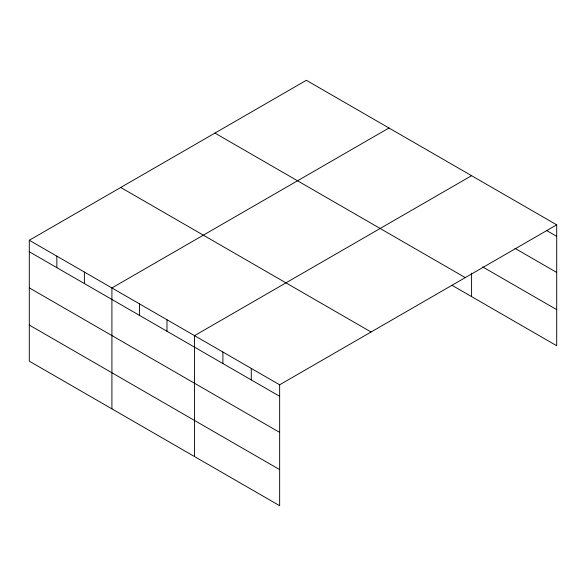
<?xml version="1.0" encoding="UTF-8"?>
<svg xmlns="http://www.w3.org/2000/svg" width="586" height="586" viewBox="0 0 586 586"><rect width="100%" height="100%" fill="white"/><g stroke="black" fill="none" stroke-linecap="round" stroke-linejoin="round"><path stroke-width="0.88" d="M556.7 224.834L306.353 80.297L29.3 240.26L29.3 361.166L279.647 505.703L279.647 384.79L556.7 224.834L556.7 345.74L451.916 285.243M388.972 127.997L111.911 287.953L111.911 408.86M471.584 175.69L194.53 335.646L194.53 456.56M546.452 230.423L556.7 236.341M514.933 248.325L556.7 272.439M482.615 266.872L556.7 309.642M214.93 133.088L465.269 277.618M120.731 187.469L371.07 332.006M29.3 240.26L279.647 384.79M29.3 251.76L279.647 396.297M29.3 287.865L279.647 432.402M29.3 325.062L279.647 469.598M471.584 273.135L471.584 296.604M251.269 368.411L251.269 379.911M222.9 352.032L222.9 363.532M166.988 319.751L166.988 331.258M139.453 303.848L139.453 315.356M84.377 272.05L84.377 283.558M56.835 256.155L56.835 267.663"/></g></svg>
